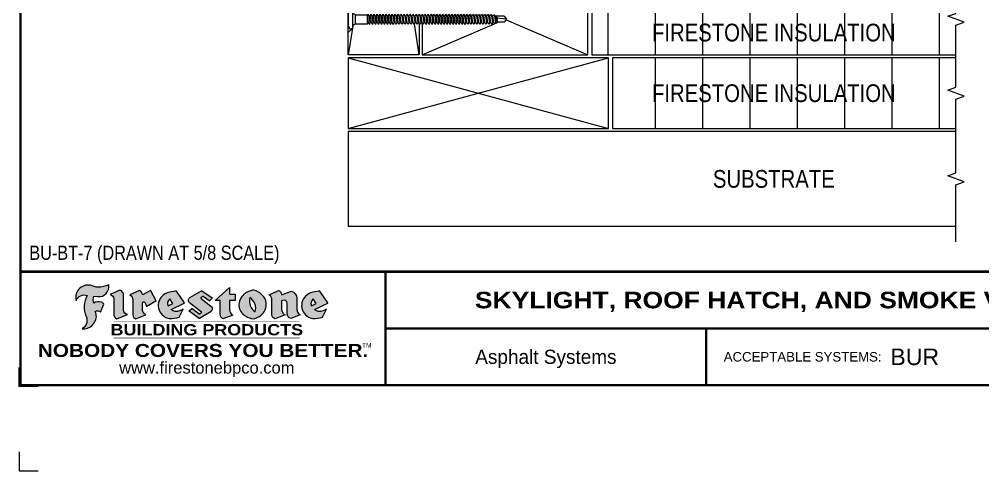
# Model space of a CAD drawing. Header units: inches. Extents: x -719.7 to -699.6, y -96.2 to -79.4.
# Drawn here: x -719.65 to -706.92, y -96.21 to -90.24 of the extents above; entities that cross this region are included whole.
import ezdxf
from ezdxf.enums import TextEntityAlignment as Align

# ---------------------------------------------------------------- set-up
doc = ezdxf.new("R2010")
doc.units = ezdxf.units.IN
doc.header["$MEASUREMENT"] = 0
doc.layers.get('0').update_dxf_attribs({"linetype": 'CONTINUOUS'})
doc.layers.get('DEFPOINTS').update_dxf_attribs({"linetype": 'CONTINUOUS'})
for name, color, linetype in [('FSBP-ACCESSORY-FIRESTONE', 7, 'CONTINUOUS'), ('FSBP-ANNO-LABEL', 7, 'CONTINUOUS'), ('FSBP-INSULATION', 7, 'CONTINUOUS'), ('FSBP-SUBSTRATE-GENERIC', 9, 'CONTINUOUS'), ('FSBP-TTLB', 7, 'CONTINUOUS'), ('FSBP-TTLB-BORDER', 7, 'CONTINUOUS'), ('FSBP-TTLB-TEXT', 7, 'CONTINUOUS'), ('FSBP-WOOD', 7, 'CONTINUOUS')]:
    doc.layers.add(name, color=color, linetype=linetype)
doc.styles.add('ARIAL', font='arial.ttf')
doc.styles.add('ARIAL_BOLD', font='')
doc.styles.add('ARIAL_NAR', font='ARIALN.TTF')
doc.styles.add('BANKGOTHIC', font='bgothm.ttf')
doc.styles.get('ARIAL_BOLD').set_extended_font_data('Arial Black')

# ---------------------------------------------------------------- blocks, each defined once
blk = doc.blocks.new('FSBP_AP_FASTENER_01')
at = {"layer": 'FSBP-ACCESSORY-FIRESTONE'}
for p, q in [((-0.125, 0.04849224421338505), (-0.09375, -0.01400775578661495)), ((0.09375, -0.01400775578661495), (0.125, 0.04849224421338505)), ((-0.09375, -0.01400775578661495), (-0.09375, -0.264007755786615)), ((-0.09375, -0.01400775578661495), (0.09375, -0.01400775578661495)), ((0.09375, -0.01400775578661495), (0.09375, -0.264007755786615)), ((-0.09375, -0.264007755786615), (-0.0703125, -0.2840970415008996)), ((-0.0703125, -0.3156643085181585), (-0.0703125, -0.3472315755354103)), ((-0.0703125, -0.3787988425526763), (-0.0703125, -0.410366109569928)), ((0.0703125, -0.2955750228038667), (0.0703125, -0.3271422898211327)), ((0.0703125, -0.3587095568383845), (0.0703125, -0.3902768238556433)), ((-0.0703125, -0.4419333765871798), (-0.0703125, -0.4735006436044458)), ((-0.0703125, -0.5050679106216975), (-0.0703125, -0.5366351776389564)), ((-0.0703125, -0.5682024446562153), (-0.0703125, -0.599769711673467)), ((0.0703125, -0.4218440908729022), (0.0703125, -0.453411357890154)), ((0.0703125, -0.4849786249074128), (0.0703125, -0.5165458919246717)), ((0.0703125, -0.5481131589419235), (0.0703125, -0.5796804259591894)), ((-0.0703125, -0.631336978690733), (-0.0703125, -0.6629042457079848)), ((-0.0703125, -0.6944715127252366), (-0.0703125, -0.7260387797425025)), ((-0.0703125, -0.7576060467597543), (-0.0703125, -0.7891733137770132)), ((0.0703125, -0.6112476929764412), (0.0703125, -0.6428149599937001)), ((0.0703125, -0.674382227010959), (0.0703125, -0.7059494940282107)), ((0.0703125, -0.7375167610454696), (0.0703125, -0.7690840280627285)), ((0.0703125, -0.8006512950799802), (0.0703125, -0.8322185620972462)), ((-0.0703125, -0.820740580794272), (-0.0703125, -0.8523078478115238)), ((-0.0703125, -0.8838751148287898), (-0.0703125, -0.9154423818460415)), ((-0.0703125, -0.9470096488632933), (-0.0703125, -0.9785769158805593)), ((-0.0703125, -1.010144182897811), (-0.0703125, -1.04171144991507)), ((0.0703125, -0.863785829114498), (0.0703125, -0.8953530961317568)), ((0.0703125, -0.9269203631490157), (0.0703125, -0.9584876301662675)), ((0.0703125, -0.9900548971835264), (0.0703125, -1.021622164200785)), ((-0.0703125, -1.073278716932329), (-0.0703125, -1.104845983949581)), ((-0.0703125, -1.136413250966847), (-0.0703125, -1.167980517984098)), ((-0.0703125, -1.19954778500135), (-0.0703125, -1.231115052018616)), ((0.0703125, -1.053189431218037), (0.0703125, -1.084756698235303)), ((0.0703125, -1.116323965252555), (0.0703125, -1.147891232269814)), ((0.0703125, -1.179458499287072), (0.0703125, -1.211025766304324)), ((-0.0703125, -1.262682319035868), (-0.0703125, -1.294249586053127)), ((-0.0703125, -1.325816853070386), (-0.0703125, -1.357384120087637)), ((-0.0703125, -1.388951387104903), (-0.0703125, -1.420518654122155)), ((0.0703125, -1.242593033321583), (0.0703125, -1.274160300338842)), ((0.0703125, -1.305727567356094), (0.0703125, -1.33729483437336)), ((0.0703125, -1.368862101390611), (0.0703125, -1.40042936840787)), ((-0.0703125, -1.452085921139407), (-0.0703125, -1.483653188156673)), ((-0.0703125, -1.515220455173925), (-0.0703125, -1.546787722191183)), ((-0.0703125, -1.578354989208442), (-0.0703125, -1.609922256225694)), ((0.0703125, -1.431996635425129), (0.0703125, -1.463563902442381)), ((0.0703125, -1.49513116945964), (0.0703125, -1.526698436476899)), ((0.0703125, -1.558265703494151), (0.0703125, -1.589832970511416)), ((0.0703125, -1.621400237528668), (0.0703125, -1.652967504545927)), ((-0.0703125, -1.64148952324296), (-0.0703125, -1.673056790260212)), ((-0.0703125, -1.704624057277464), (-0.0703125, -1.73619132429473)), ((-0.0703125, -1.767758591311981), (-0.0703125, -1.79932585832924)), ((-0.0703125, -1.830893125346499), (-0.0703125, -1.862460392363751)), ((0.0703125, -1.684534771563186), (0.0703125, -1.716102038580438)), ((0.0703125, -1.747669305597697), (0.0703125, -1.779236572614955)), ((0.0703125, -1.810803839632207), (0.0703125, -1.842371106649473)), ((-0.0703125, -1.894027659381017), (-0.0703125, -1.925594926398269)), ((-0.0703125, -1.95716219341552), (-0.0703125, -1.988729460432786)), ((-0.0703125, -2.020296727450038), (-0.0703125, -2.051863994467297)), ((0.0703125, -1.873938373666725), (0.0703125, -1.905505640683984)), ((0.0703125, -1.937072907701243), (0.0703125, -1.968640174718495)), ((0.0703125, -2.000207441735753), (0.0703125, -2.031774708753012)), ((-0.0703125, -2.083431261484556), (-0.0703125, -2.114998528501808)), ((-0.0703125, -2.146565795519074), (-0.0703125, -2.178133062536325)), ((-0.0703125, -2.209700329553577), (-0.0703125, -2.241267596570843)), ((0.0703125, -2.063341975770264), (0.0703125, -2.09490924278753)), ((0.0703125, -2.126476509804782), (0.0703125, -2.158043776822041)), ((0.0703125, -2.189611043839299), (0.0703125, -2.221178310856551)), ((-0.0703125, -2.272834863588095), (-0.0703125, -2.304402130605354)), ((-0.0703125, -2.335969397622613), (-0.0703125, -2.367536664639864)), ((-0.0703125, -2.39910393165713), (-0.0703125, -2.430671198674382)), ((0.0703125, -2.25274557787381), (0.0703125, -2.284312844891069)), ((0.0703125, -2.315880111908321), (0.0703125, -2.347447378925587)), ((0.0703125, -2.379014645942839), (0.0703125, -2.410581912960097)), ((0.0703125, -2.442149179977356), (0.0703125, -2.473716446994608)), ((-0.0703125, -2.462238465691634), (-0.0703125, -2.4938057327089)), ((-0.0703125, -2.525372999726152), (-0.0703125, -2.55694026674341)), ((-0.0703125, -2.588507533760669), (-0.0703125, -2.620074800777921)), ((0.0703125, -2.505283714011867), (0.0703125, -2.536850981029126)), ((0.0703125, -2.568418248046378), (0.0703125, -2.599985515063644)), ((0.0703125, -2.631552782080895), (0.0703125, -2.663120049098154)), ((-0.0703125, -2.651642067795187), (-0.0703125, -2.683209334812439)), ((-0.0703125, -2.714776601829691), (-0.0703125, -2.746343868846957)), ((-0.0703125, -2.777911135864208), (-0.0703125, -2.809478402881467)), ((-0.0703125, -2.841045669898726), (-0.0703125, -2.872612936915978)), ((0.0703125, -2.694687316115413), (0.0703125, -2.726254583132665)), ((0.0703125, -2.757821850149924), (0.0703125, -2.789389117167183)), ((0.0703125, -2.820956384184434), (0.0703125, -2.8525236512017)), ((-0.0703125, -2.904180203933244), (-0.0703125, -2.935747470950496)), ((-0.0703125, -2.967314737967747), (-0.0703125, -2.998882004985013)), ((-0.0625, -3.154632755786622), (-0.0625, -3.013549567065063)), ((0, -3.201507755786615), (0.02460623630038583, -3.00110581902215)), ((0.0625, -3.154632755786601), (0.0625, -2.995692424207924)), ((0.0703125, -2.884090918218952), (0.0703125, -2.915658185236211)), ((0.0703125, -2.94722545225347), (0.0703125, -2.978792719270722)), ((0, -3.201507755786615), (-0.06250000000001421, -3.154632755786615)), ((0.0625, -3.154632755786615), (0, -3.201507755786615))]:
    blk.add_line(p, q, dxfattribs=at)
blk.add_lwpolyline([(0.1875, 0.04849224421338505, 0.1250000000000271), (0.203125, 0.110992244213385), (0.140625, 0.142242244213385), (-0.140625, 0.142242244213385), (-0.203125, 0.110992244213385, 0.1250000000000271), (-0.1875, 0.04849224421338505)], format="xyb", close=True, dxfattribs=at)
for points in [[(-0.109375, -0.3054610321523867), (-0.0703125, -0.2840970415008996), (0.0703125, -0.264007755786615), (0.109375, -0.2742110321523867), (0.0703125, -0.2955750228038667), (-0.0703125, -0.3156643085181585)], [(-0.109375, -0.3685955661869045), (-0.0703125, -0.3472315755354103), (0.0703125, -0.3271422898211327), (0.109375, -0.3373455661869045), (0.0703125, -0.3587095568383845), (-0.0703125, -0.3787988425526763)], [(-0.109375, -0.431730100221408), (-0.0703125, -0.410366109569928), (0.0703125, -0.3902768238556433), (0.109375, -0.400480100221408), (0.0703125, -0.4218440908729022), (-0.0703125, -0.4419333765871798)], [(-0.109375, -0.4948646342559258), (-0.0703125, -0.4735006436044458), (0.0703125, -0.453411357890154), (0.109375, -0.4636146342559258), (0.0703125, -0.4849786249074128), (-0.0703125, -0.5050679106216975)], [(-0.109375, -0.5579991682904435), (-0.0703125, -0.5366351776389564), (0.0703125, -0.5165458919246717), (0.109375, -0.5267491682904435), (0.0703125, -0.5481131589419235), (-0.0703125, -0.5682024446562153)], [(-0.109375, -0.6211337023249612), (-0.0703125, -0.599769711673467), (0.0703125, -0.5796804259591894), (0.109375, -0.5898837023249612), (0.0703125, -0.6112476929764412), (-0.0703125, -0.631336978690733)], [(-0.109375, -0.6842682363594648), (-0.0703125, -0.6629042457079848), (0.0703125, -0.6428149599937001), (0.109375, -0.6530182363594648), (0.0703125, -0.674382227010959), (-0.0703125, -0.6944715127252366)], [(-0.109375, -0.7474027703939825), (-0.0703125, -0.7260387797425025), (0.0703125, -0.7059494940282107), (0.109375, -0.7161527703939825), (0.0703125, -0.7375167610454696), (-0.0703125, -0.7576060467597543)], [(-0.109375, -0.8105373044285002), (-0.0703125, -0.7891733137770132), (0.0703125, -0.7690840280627285), (0.109375, -0.7792873044285002), (0.0703125, -0.8006512950799802), (-0.0703125, -0.820740580794272)], [(-0.109375, -0.873671838463018), (-0.0703125, -0.8523078478115238), (0.0703125, -0.8322185620972462), (0.109375, -0.842421838463018), (0.0703125, -0.863785829114498), (-0.0703125, -0.8838751148287898)], [(-0.109375, -0.9368063724975215), (-0.0703125, -0.9154423818460415), (0.0703125, -0.8953530961317568), (0.109375, -0.9055563724975215), (0.0703125, -0.9269203631490157), (-0.0703125, -0.9470096488632933)], [(-0.109375, -0.9999409065320393), (-0.0703125, -0.9785769158805593), (0.0703125, -0.9584876301662675), (0.109375, -0.9686909065320393), (0.0703125, -0.9900548971835264), (-0.0703125, -1.010144182897811)], [(-0.109375, -1.063075440566557), (-0.0703125, -1.04171144991507), (0.0703125, -1.021622164200785), (0.109375, -1.031825440566557), (0.0703125, -1.053189431218037), (-0.0703125, -1.073278716932329)], [(-0.109375, -1.126209974601075), (-0.0703125, -1.104845983949581), (0.0703125, -1.084756698235303), (0.109375, -1.094959974601075), (0.0703125, -1.116323965252555), (-0.0703125, -1.136413250966847)], [(-0.109375, -1.189344508635578), (-0.0703125, -1.167980517984098), (0.0703125, -1.147891232269814), (0.109375, -1.158094508635578), (0.0703125, -1.179458499287072), (-0.0703125, -1.19954778500135)], [(-0.109375, -1.252479042670096), (-0.0703125, -1.231115052018616), (0.0703125, -1.211025766304324), (0.109375, -1.221229042670096), (0.0703125, -1.242593033321583), (-0.0703125, -1.262682319035868)], [(-0.109375, -1.315613576704614), (-0.0703125, -1.294249586053127), (0.0703125, -1.274160300338842), (0.109375, -1.284363576704614), (0.0703125, -1.305727567356094), (-0.0703125, -1.325816853070386)], [(-0.109375, -1.378748110739132), (-0.0703125, -1.357384120087637), (0.0703125, -1.33729483437336), (0.109375, -1.347498110739132), (0.0703125, -1.368862101390611), (-0.0703125, -1.388951387104903)], [(-0.109375, -1.441882644773635), (-0.0703125, -1.420518654122155), (0.0703125, -1.40042936840787), (0.109375, -1.410632644773635), (0.0703125, -1.431996635425129), (-0.0703125, -1.452085921139407)], [(-0.109375, -1.505017178808153), (-0.0703125, -1.483653188156673), (0.0703125, -1.463563902442381), (0.109375, -1.473767178808153), (0.0703125, -1.49513116945964), (-0.0703125, -1.515220455173925)], [(-0.109375, -1.568151712842671), (-0.0703125, -1.546787722191183), (0.0703125, -1.526698436476899), (0.109375, -1.536901712842671), (0.0703125, -1.558265703494151), (-0.0703125, -1.578354989208442)], [(-0.109375, -1.631286246877188), (-0.0703125, -1.609922256225694), (0.0703125, -1.589832970511416), (0.109375, -1.600036246877188), (0.0703125, -1.621400237528668), (-0.0703125, -1.64148952324296)], [(-0.109375, -1.694420780911692), (-0.0703125, -1.673056790260212), (0.0703125, -1.652967504545927), (0.109375, -1.663170780911692), (0.0703125, -1.684534771563186), (-0.0703125, -1.704624057277464)], [(-0.109375, -1.75755531494621), (-0.0703125, -1.73619132429473), (0.0703125, -1.716102038580438), (0.109375, -1.72630531494621), (0.0703125, -1.747669305597697), (-0.0703125, -1.767758591311981)], [(-0.109375, -1.820689848980727), (-0.0703125, -1.79932585832924), (0.0703125, -1.779236572614955), (0.109375, -1.789439848980727), (0.0703125, -1.810803839632207), (-0.0703125, -1.830893125346499)], [(-0.109375, -1.883824383015245), (-0.0703125, -1.862460392363751), (0.0703125, -1.842371106649473), (0.109375, -1.852574383015245), (0.0703125, -1.873938373666725), (-0.0703125, -1.894027659381017)], [(-0.109375, -1.946958917049749), (-0.0703125, -1.925594926398269), (0.0703125, -1.905505640683984), (0.109375, -1.915708917049749), (0.0703125, -1.937072907701243), (-0.0703125, -1.95716219341552)], [(-0.109375, -2.010093451084266), (-0.0703125, -1.988729460432786), (0.0703125, -1.968640174718495), (0.109375, -1.978843451084266), (0.0703125, -2.000207441735753), (-0.0703125, -2.020296727450038)], [(-0.109375, -2.073227985118784), (-0.0703125, -2.051863994467297), (0.0703125, -2.031774708753012), (0.109375, -2.041977985118784), (0.0703125, -2.063341975770264), (-0.0703125, -2.083431261484556)], [(-0.109375, -2.136362519153302), (-0.0703125, -2.114998528501808), (0.0703125, -2.09490924278753), (0.109375, -2.105112519153302), (0.0703125, -2.126476509804782), (-0.0703125, -2.146565795519074)], [(-0.109375, -2.199497053187805), (-0.0703125, -2.178133062536325), (0.0703125, -2.158043776822041), (0.109375, -2.168247053187805), (0.0703125, -2.189611043839299), (-0.0703125, -2.209700329553577)], [(-0.109375, -2.262631587222323), (-0.0703125, -2.241267596570843), (0.0703125, -2.221178310856551), (0.109375, -2.231381587222323), (0.0703125, -2.25274557787381), (-0.0703125, -2.272834863588095)], [(-0.109375, -2.325766121256841), (-0.0703125, -2.304402130605354), (0.0703125, -2.284312844891069), (0.109375, -2.294516121256841), (0.0703125, -2.315880111908321), (-0.0703125, -2.335969397622613)], [(-0.109375, -2.388900655291359), (-0.0703125, -2.367536664639864), (0.0703125, -2.347447378925587), (0.109375, -2.357650655291359), (0.0703125, -2.379014645942839), (-0.0703125, -2.39910393165713)], [(-0.109375, -2.452035189325862), (-0.0703125, -2.430671198674382), (0.0703125, -2.410581912960097), (0.109375, -2.420785189325862), (0.0703125, -2.442149179977356), (-0.0703125, -2.462238465691634)], [(-0.109375, -2.51516972336038), (-0.0703125, -2.4938057327089), (0.0703125, -2.473716446994608), (0.109375, -2.48391972336038), (0.0703125, -2.505283714011867), (-0.0703125, -2.525372999726152)], [(-0.109375, -2.578304257394898), (-0.0703125, -2.55694026674341), (0.0703125, -2.536850981029126), (0.109375, -2.547054257394898), (0.0703125, -2.568418248046378), (-0.0703125, -2.588507533760669)], [(-0.109375, -2.641438791429415), (-0.0703125, -2.620074800777921), (0.0703125, -2.599985515063644), (0.109375, -2.610188791429415), (0.0703125, -2.631552782080895), (-0.0703125, -2.651642067795187)], [(-0.109375, -2.704573325463919), (-0.0703125, -2.683209334812439), (0.0703125, -2.663120049098154), (0.109375, -2.673323325463919), (0.0703125, -2.694687316115413), (-0.0703125, -2.714776601829691)], [(-0.109375, -2.767707859498437), (-0.0703125, -2.746343868846957), (0.0703125, -2.726254583132665), (0.109375, -2.736457859498437), (0.0703125, -2.757821850149924), (-0.0703125, -2.777911135864208)], [(-0.109375, -2.830842393532954), (-0.0703125, -2.809478402881467), (0.0703125, -2.789389117167183), (0.109375, -2.799592393532954), (0.0703125, -2.820956384184434), (-0.0703125, -2.841045669898726)], [(-0.109375, -2.893976927567472), (-0.0703125, -2.872612936915978), (0.0703125, -2.8525236512017), (0.109375, -2.862726927567472), (0.0703125, -2.884090918218952), (-0.0703125, -2.904180203933244)], [(-0.099609375, -2.955716372316267), (-0.0703125, -2.935747470950496), (0.0703125, -2.915658185236211), (0.099609375, -2.927256550887698), (0.0703125, -2.94722545225347), (-0.0703125, -2.967314737967747)], [(-0.0849609375, -3.008866455667892), (-0.0703125, -2.998882004985013), (0.0703125, -2.978792719270722), (0.0849609375, -2.984591902096462), (0.0703125, -2.994576352779355), (-0.0703125, -3.014665638493632)]]:
    blk.add_lwpolyline(points, close=True, dxfattribs=at)
blk.add_lwpolyline([(-0.09375, -0.264007755786615), (0.09375, -0.264007755786615)], dxfattribs=at)
blk = doc.blocks.new('TTLB-ASPHALT_1')
at = {"layer": 'FSBP-TTLB-TEXT'}
h = blk.add_hatch(color=1, dxfattribs=at)
edge = h.paths.add_edge_path()
edge.add_arc((1.037309769669577, -0.1982514792917272), 0.1319107607348553, 264.0410451462098, 370.3106169565175)
edge.add_arc((1.027551646585692, 0.1214293576525733), 0.3273056962876235, 270.05058356628535, 295.23459397187514, ccw=False)
edge.add_arc((1.022801957313334, -0.06680179986895496), 0.1391656561713503, 249.3281275763668, 272.0749124149863, ccw=False)
edge.add_line((0.9736743133014443, -0.1970076156048179), (0.9474927838574558, -0.1852745150568325))
edge.add_arc((0.8939498971398336, -0.3394262635682139), 0.1631857907024099, 70.84590087378872, 194.3325259843273)
edge.add_arc((0.8444260109029358, -0.4259936440910792), 0.1179914261095279, 70.96950098067128, 156.9641407594482, ccw=False)
edge.add_arc((1.153141409296893, -0.4684497516079489), 0.3110405457095052, 150.323113748316, 203.2084295854517)
edge.add_arc((0.7562495500623072, -0.6412608153899839), 0.1218587156617311, 0.8849157075190988, 24.346689398949877, ccw=False)
edge.add_arc((0.749378166569727, -0.6475258110744306), 0.1289731377238325, -58.36655102076742, 3.6216782311386737, ccw=False)
edge.add_arc((0.825669902954445, -0.5792158350996175), 0.1783301886510355, 267.2205474105585, 354.1381621173521)
edge.add_arc((0.7903121048625223, -0.6011409294291781), 0.2127878929608591, 0.9996158580669169, 21.00503380861242)
edge.add_arc((1.018807122639402, -0.5666691048185157), 0.0513639566841585, 40.821177131732725, 125.52727787225791, ccw=False)
edge.add_line((1.057676976260041, -0.5330924682126437), (1.102776947655911, -0.4308018311949837))
edge.add_arc((1.040858222524662, -0.4699705673995993), 0.07326744446031509, 32.31675181867256, 66.31481236598174)
edge.add_arc((1.03226251882532, -0.5063316993097686), 0.1102246948011782, 69.8179132332389, 125.254734720681)
edge.add_arc((1.127708877207283, -0.3689593535312383), 0.1659710644737306, 164.1569669952081, 196.5811013160487, ccw=False)
edge.add_line((0.9680425188342383, -0.3236487780942383), (1.023615334387159, -0.3294494641845773))
h = blk.add_hatch(color=1, dxfattribs=at)
edge = h.paths.add_edge_path()
edge.add_line((1.275239419159561, -0.6223407783464694), (1.415345367376062, -0.5660418822574371))
edge.add_arc((1.421019305783972, -0.5090099247487814), 0.05731350411836947, 181.9717871001989, 264.31851000495806, ccw=False)
edge.add_line((1.363739737527226, -0.5109819325197265), (1.363412352251203, -0.3102363679013962))
edge.add_arc((1.294263659668758, -0.3103491388304036), 0.06914878453844908, 0.0934405599591014, 72.42834396969012)
edge.add_line((1.315139561173908, -0.2444268274366692), (1.186839444240604, -0.3024209471341379))
edge.add_arc((1.175246268095293, -0.3585110609420923), 0.05727567197445628, -0.017399788185912257, 78.322067691347, ccw=False)
edge.add_line((1.232521937428658, -0.3585284546236807), (1.232574268422297, -0.555126496687123))
edge.add_arc((1.305699496415485, -0.5558575689677241), 0.07312888236350451, 179.4272023230205, 245.3845503102953)
h = blk.add_hatch(color=1, dxfattribs=at)
edge = h.paths.add_edge_path()
edge.add_line((1.792026821926584, -0.3839679064720229), (1.722158956877934, -0.2518542302253621))
edge.add_arc((1.720119655279632, -0.2529327078887889), 0.002306916790721916, 27.87197133405528, 117.3766794470726)
edge.add_line((1.719058846382097, -0.250884159729182), (1.610638460368705, -0.3070279753467702))
edge.add_arc((1.547088841662969, -0.306102665849437), 0.06355635479880158, 359.165808011073, 425.8793658831422)
edge.add_line((1.573061729235633, -0.2480956029480268), (1.446879247402876, -0.3051325108639702))
edge.add_arc((1.407812067100195, -0.3703571330466247), 0.07602957263902092, -3.441403975725109, 59.07992244284969, ccw=False)
edge.add_line((1.483704536400296, -0.3749210150788969), (1.483704536400296, -0.5723838140635706))
edge.add_arc((1.540537465180449, -0.5682544061150878), 0.05698275005415228, 184.1557352478595, 255.3066498366543)
edge.add_line((1.526084036778343, -0.6233736605654059), (1.657291340682093, -0.570650514527486))
edge.add_arc((1.688298576827208, -0.502139038842401), 0.07520153584805701, 207.5160880841914, 245.649226723163, ccw=False)
edge.add_arc((1.721050197024908, -0.491448816845633), 0.1093332836229113, 179.4823365255141, 204.5537900001094, ccw=False)
edge.add_line((1.611721375809452, -0.4904610114968335), (1.611721375809452, -0.4126404716788983))
edge.add_arc((1.628589765097189, -0.4141592990360436), 0.01693662875851165, 28.356188110622497, 174.8549701683584, ccw=False)
edge.add_arc((1.627340435522399, -0.4197189881350454), 0.02111886817708033, 22.216893572439517, 40.10213956426492, ccw=False)
edge.add_line((1.646891420738257, -0.4117336534413738), (1.666638796144639, -0.4549750258192233))
edge.add_arc((1.668737246926753, -0.4540167099035415), 0.002306916790685597, 204.5451281842828, 299.6323508190067)
edge.add_line((1.669877862091766, -0.4560219186518992), (1.791128135493295, -0.3870515928837648))
edge.add_line((1.791128135493295, -0.3870515928837648), (1.792026821926584, -0.3839679064720229))
h = blk.add_hatch(color=1, dxfattribs=at)
edge = h.paths.add_edge_path()
edge.add_arc((2.260407392426799, -0.3775796671688738), 0.0415245022322573, 123.20805433950699, 232.2027298779723, ccw=False)
edge.add_line((2.237665217914071, -0.3428366421988329), (2.393535971665983, -0.2540943745380986))
edge.add_arc((2.394677353533154, -0.2560991469722467), 0.00230691679074142, 55.64644466176969, 119.65426054492929, ccw=False)
edge.add_line((2.395979141996861, -0.2541946229174954), (2.531809646140459, -0.3470380726374032))
edge.add_arc((2.530468902927936, -0.3489153772789848), 0.00230691679070047, -42.73110123842042, 54.46613537395791, ccw=False)
edge.add_line((2.532163440279987, -0.3504807552658491), (2.498457913851155, -0.3869673252714421))
edge.add_arc((2.496763376499132, -0.385401947284592), 0.002306916790673087, 233.75270768949161, 317.26889876139137, ccw=False)
edge.add_line((2.495399362263356, -0.38726241234572), (2.413849913492982, -0.3274738082119626))
edge.add_arc((2.412485899257177, -0.3293342732731332), 0.002306916790719977, 53.75270768979654, 124.4135619297866)
edge.add_line((2.41118211687575, -0.3274311136421062), (2.382933981293377, -0.346782838468144))
edge.add_arc((2.384237763674776, -0.3486859980991568), 0.002306916790694806, 124.4135619293765, 231.8459020253658)
edge.add_line((2.382812599816248, -0.3505000469010184), (2.519899969301207, -0.4581994452042721))
edge.add_arc((2.494247019847677, -0.4908523236374407), 0.0415245022322573, -55.21225898295228, 51.84590202520451, ccw=False)
edge.add_line((2.517938320565804, -0.5249552055672808), (2.364434947484597, -0.6179520922513717))
edge.add_arc((2.363239601923482, -0.6159790200102009), 0.002306916790727131, 233.2955624372974, 301.2087215702374, ccw=False)
edge.add_line((2.361860787187538, -0.6178285429225383), (2.231266621301074, -0.5204709167214361))
edge.add_arc((2.232647938930654, -0.518623262347532), 0.002306916790697738, 135.5134179846412, 233.2179869199849, ccw=False)
edge.add_line((2.231002150870836, -0.5170067083764565), (2.262839375599356, -0.4845937328397696))
edge.add_arc((2.264485163659231, -0.4862102868108593), 0.002306916790748635, 53.03528399994502, 135.5134179853723, ccw=False)
edge.add_line((2.265872365996302, -0.4843670465239001), (2.361834678328762, -0.5565872257804898))
edge.add_arc((2.363221880665748, -0.55474398549363), 0.00230691679062697, 233.0352840000717, 302.2362632414427)
edge.add_line((2.36445241715569, -0.5566953042850713), (2.39428499383348, -0.5378823484768844))
edge.add_arc((2.393054457343538, -0.5359310296853721), 0.002306916790685158, 302.2362632406162, 412.202729876843)
edge.add_line((2.394468296066179, -0.5341081404551886), (2.234958295420142, -0.4103916733127022))
h = blk.add_hatch(color=1, dxfattribs=at)
edge = h.paths.add_edge_path()
edge.add_line((2.763460561272041, -0.2072496393923444), (2.763460561272041, -0.2969520779963801))
edge.add_arc((2.765767478062685, -0.2969520779963943), 0.00230691679065842, 179.9999999996471, 269.9999999996471)
edge.add_line((2.765767478062685, -0.2992589947870528), (2.835417693520355, -0.2992589947870528))
edge.add_arc((2.835417693520355, -0.3015659115777538), 0.002306916790701052, 0, 90, ccw=False)
edge.add_line((2.837724610311056, -0.3015659115777538), (2.837724610311056, -0.3790761307453892))
edge.add_arc((2.835417693520355, -0.3790761307453749), 0.002306916790686842, 269.99999999964706, 359.99999999964706, ccw=False)
edge.add_line((2.835417693520355, -0.3813830475360618), (2.765767478062685, -0.3813830475360618))
edge.add_arc((2.765767478062685, -0.3836899643267202), 0.00230691679065842, 90.00000000035294, 180.0000000003529)
edge.add_line((2.763460561272041, -0.3836899643267344), (2.763460561272041, -0.5033995910642801))
edge.add_arc((2.836735953378934, -0.5071368822038522), 0.07337063740681407, 177.0802527808789, 245.3249543133826)
edge.add_line((2.806105814540615, -0.5738080530967267), (2.674529557384915, -0.6226036013049594))
edge.add_arc((2.708610405062075, -0.5642984087917995), 0.0675351734460605, 177.0345319916277, 239.69264280249, ccw=False)
edge.add_line((2.641165668230087, -0.560804539009709), (2.641165668230087, -0.3836899643267344))
edge.add_arc((2.638858751439443, -0.3836899643267202), 0.00230691679065842, 359.9999999996471, 449.999999999647)
edge.add_line((2.638858751439443, -0.3813830475360618), (2.572857950769389, -0.3813830475360618))
edge.add_line((2.572857950769389, -0.3813830475360618), (2.763460561272041, -0.2072496393923444))
h = blk.add_hatch(color=1, dxfattribs=at)
edge = h.paths.add_edge_path(flags=16)
edge.add_arc((2.940363509127394, -0.4847985213681483), 0.1684614578629417, 344.5558804047865, 417.0140046669545)
edge.add_arc((3.194458079644619, -0.3883534532477739), 0.1684614578629416, 164.5558804047865, 237.0140046669546)
edge = h.paths.add_edge_path()
edge.add_arc((3.069375116502187, -0.4399344555144893), 0.1828726885096673, 136.0914512150047, 191.213418978326)
edge.add_arc((3.064939550433394, -0.4318234379590393), 0.18031488047485, 194.0167254156723, 240.666373083186)
edge.add_arc((3.098047041778983, -0.3845058757092517), 0.2378525180183701, 239.2975390661776, 264.2889872773176)
edge.add_arc((3.048844782126224, -0.419023238379296), 0.203760689247156, 277.1986764832035, 326.503572961274)
edge.add_arc((3.077739326803538, -0.434104661646515), 0.1713748657917091, 325.3768876809903, 406.3828327799087)
edge.add_arc((3.011839488065931, -0.4896144380417837), 0.257194564585, 44.2846255351977, 73.82901434867308)
edge.add_arc((3.117152499586979, -0.4983433120546721), 0.2579560664039132, 97.50292863483669, 134.1039137579027)
h = blk.add_hatch(color=1, dxfattribs=at)
edge = h.paths.add_edge_path()
edge.add_line((3.322690228557462, -0.5721896537377091), (3.322690228557462, -0.3749210150788969))
edge.add_arc((3.24679775925739, -0.3703571330465678), 0.076029572638996, 356.5585960242387, 419.0799224428129)
edge.add_line((3.285864939560099, -0.3051325108639702), (3.412047421392799, -0.2480956029480268))
edge.add_arc((3.386074533820164, -0.3061026658494939), 0.06355635479883807, 0.3962622833877276, 65.87936588318718, ccw=False)
edge.add_line((3.449629368605429, -0.3056631084210863), (3.580526418688805, -0.2593848434574539))
edge.add_arc((3.555744121700968, -0.3530904070730259), 0.09692726601172152, 2.366977007666776, 75.18615851992018, ccw=False)
edge.add_line((3.652588689330287, -0.3490873311063041), (3.652588689330287, -0.4883770011386872))
edge.add_arc((3.761877549389567, -0.4914934052703757), 0.1093332836229049, 178.3666365323574, 204.5537900000422)
edge.add_arc((3.729125929191724, -0.502183627267101), 0.07520153584796149, 207.5160880841713, 245.2240541443095)
edge.add_line((3.697611150971852, -0.5704631245385627), (3.572585913552643, -0.6207021253773775))
edge.add_arc((3.595347186007587, -0.5526356419907756), 0.0717713151919874, 180.3328587115751, 251.51018566665869, ccw=False)
edge.add_line((3.523577081955409, -0.5530525936986663), (3.523577081955409, -0.4153032515383615))
edge.add_arc((3.486319529276869, -0.4148773504126382), 0.03725998689428563, 359.3450650296066, 449.0500281941025)
edge.add_arc((3.482769874121715, -0.4419622099033518), 0.06447454900600776, 86.29402372314017, 119.8211331593848)
edge.add_line((3.450707067966732, -0.3860252459975726), (3.450707067966732, -0.4904610114968335))
edge.add_arc((3.560035889182245, -0.4914488168456472), 0.1093332836229753, 179.4823365255069, 204.5537900001023)
edge.add_arc((3.527284268984403, -0.5021390388425004), 0.07520153584796385, 207.5160880841699, 245.6492267231416)
edge.add_line((3.496277032839316, -0.570650514527486), (3.365069728935509, -0.6233736605654059))
edge.add_arc((3.379502486061938, -0.5682868177318028), 0.05694615642555721, 183.9298782390169, 255.318496325343, ccw=False)
h = blk.add_hatch(color=1, dxfattribs=at)
h.paths.add_polyline_path([(2.063388732080512, -0.2583237030618903, 0.02524281661523788), (2.025024361750752, -0.2610532129309178, 0.1213611957758757), (1.901773912052249, -0.3008158885520373, 0.6151668103976068), (1.93274136141747, -0.6099060679591872, 0.05306812109568645), (1.967936229862175, -0.617865745600497, 0.1150932231766138), (2.099126721549737, -0.5994933789882708), (2.151195569562105, -0.4944891916583316, -0.08755405562188731), (2.104230609512001, -0.5187113292177372, -0.265591761123442), (1.992692314386659, -0.5010701623316862), (2.165347897647223, -0.4141184325909109, 0.4518949533370738), (2.166222728871162, -0.4107679608846269)])
h.paths.add_polyline_path([(2.014217313945437, -0.4188965037300676), (1.951113654018855, -0.4515330109460507, -0.3720533890450154), (1.973177450672722, -0.3607130665457561)], flags=16)
h = blk.add_hatch(color=1, dxfattribs=at)
h.paths.add_polyline_path([(3.957695472291277, -0.2583237030618903, 0.02524281661523822), (3.919331101961575, -0.2610532129309178, 0.1085638477195505), (3.807890832595604, -0.2939221658134414, 0.6425897848490651), (3.827048101628293, -0.6099060679591872, 0.05306812109569052), (3.862242970072884, -0.617865745600497, 0.1150932231766133), (3.993433461760503, -0.5994933789882708), (4.045502309772871, -0.4944891916583316, -0.08755405562189084), (3.998537349722767, -0.5187113292177372, -0.2655917611234366), (3.886999054597368, -0.5010701623316862), (4.059654637857989, -0.4141184325909109, 0.4518949533370731), (4.060529469081928, -0.4107679608846269)])
h.paths.add_polyline_path([(3.90852405415626, -0.4188965037300676), (3.845420394229677, -0.4515330109460507, -0.3720533890450147), (3.867484190883488, -0.3607130665457561)], flags=16)
at = {"layer": 'DEFPOINTS', "color": 1}
blk.add_lwpolyline([(0.234375, -1.515625), (-0.015625, -1.515625), (-0.015625, -1.265625)], dxfattribs=at)
at = {"layer": 'DEFPOINTS', "linetype": 'Continuous', "ltscale": 1.75}
blk.add_lwpolyline([(-0.015625, -2.380833333333342), (-0.015625, -2.630833333333342), (0.234375, -2.630833333333342)], dxfattribs=at)
at = {"layer": 'FSBP-TTLB', "const_width": 0.03125}
for points in [[(0, 0), (0, -1.5), (20, -1.5), (20, 0), (0, 0)], [(4.825208527206769, 0), (4.825208527206769, -0.75)], [(4.825208527206769, -0.75), (14.84028770518938, -0.75)], [(4.825208527206769, -0.75), (4.825208527206769, -1.5)]]:
    blk.add_lwpolyline(points, dxfattribs=at)
at = {"layer": 'FSBP-TTLB-BORDER', "const_width": 0.03125}
blk.add_lwpolyline([(20, 0), (20, 13), (0, 13), (0, 0)], dxfattribs=at)
at = {"layer": 'FSBP-TTLB-TEXT', "color": 1}
blk.add_line((0.7358432058323388, -0.379822754145593), (0.7358432058323388, -0.379822754145593), dxfattribs=at)
for points in [[(1.023615323725323, -0.3294494630716969, 0.5000510906601082), (1.167090420776901, -0.1746414942047778, -0.1103304102359608), (1.027840608309816, -0.2058762110801382, -0.09957876667165425), (0.9736743133014443, -0.1970076156048179), (0.9474927838574558, -0.1852745150568325, 0.5978159689075124), (0.7358432058323388, -0.379822754145593, -0.3938834584182213), (0.8828996422548698, -0.3144510229727047, 0.2349406564350952), (0.86727108227484, -0.5910237178633082, -0.1027304183841549), (0.8780937320133262, -0.6393788197974146, -0.2772692352614086), (0.8170223912655956, -0.7573362346216896, 0.3985429150902959), (1.003067614090241, -0.5974286950643517, 0.0875124847930418), (0.9889600163401155, -0.5248671157293501, -0.3874031597924062), (1.057676976260041, -0.5330924682126437), (1.102776947655911, -0.4308018311949837, 0.1494423498871741), (1.07029056398062, -0.4028746979725923, 0.2467195073738216), (0.9686394281704906, -0.4163228904100862, -0.1424285161541127), (0.9680425188342383, -0.3236487780942383), (1.023615334387159, -0.3294494641845773)], [(2.763460561272041, -0.2072496393923444), (2.763460561272041, -0.2969520779963801, 0.4142135623730958), (2.765767478062685, -0.2992589947870528), (2.835417693520355, -0.2992589947870528, -0.414213562373095), (2.837724610311056, -0.3015659115777538), (2.837724610311056, -0.3790761307453892, -0.4142135623730938), (2.835417693520355, -0.3813830475360618), (2.765767478062685, -0.3813830475360618, 0.4142135623730958), (2.763460561272041, -0.3836899643267344), (2.763460561272041, -0.5033995910642801, 0.3068985753588853), (2.806105814540615, -0.5738080530967267), (2.674529557384915, -0.6226036013049594, -0.2804194150632976), (2.641165668230087, -0.560804539009709), (2.641165668230087, -0.3836899643267344, 0.414213562373095), (2.638858751439443, -0.3813830475360618), (2.572857950769389, -0.3813830475360618), (2.763460561272041, -0.2072496393923444)], [(2.166222728871162, -0.4107679608846269), (2.063388732080512, -0.2583237030618903, 0.02524281661523788), (2.025024361750752, -0.2610532129309178, 0.1085638477195265), (1.913584092384895, -0.2939221658134414, 0.6425897848491228), (1.93274136141747, -0.6099060679591872, 0.05306812109568648), (1.967936229862175, -0.617865745600497, 0.1150932231766137), (2.099126721549737, -0.5994933789882708), (2.151195569562105, -0.4944891916583316, -0.0875540556218873), (2.104230609512001, -0.5187113292177372, -0.2655917611234418), (1.992692314386659, -0.5010701623316862), (2.165347897647223, -0.4141184325909109)], [(4.060529469081928, -0.4107679608846269), (3.957695472291277, -0.2583237030618903, 0.02524281661523788), (3.919331101961575, -0.2610532129309178, 0.1085638477195265), (3.807890832595604, -0.2939221658134414, 0.6425897848491228), (3.827048101628293, -0.6099060679591872, 0.05306812109568648), (3.862242970072884, -0.617865745600497, 0.1150932231766137), (3.993433461760503, -0.5994933789882708), (4.045502309772871, -0.4944891916583316, -0.0875540556218873), (3.998537349722767, -0.5187113292177372, -0.2655917611234418), (3.886999054597368, -0.5010701623316862), (4.059654637857989, -0.4141184325909109)], [(4.059654637857989, -0.4141184325909109, 0.4518949533370731), (4.060529469081928, -0.4107679608846269, 0.4518949533370731)]]:
    blk.add_lwpolyline(points, format="xyb", dxfattribs=at)
for points in [[(1.275239419159561, -0.6223407783464694), (1.415345367376062, -0.5660418822574371, -0.3756100036733062), (1.363739737527226, -0.5109819325197265), (1.363412352251203, -0.3102363679013962, 0.3265360292958048), (1.315139561173908, -0.2444268274366692), (1.186839444240604, -0.3024209471341379, -0.3557863980845349), (1.232521937428658, -0.3585284546236807), (1.232574268422297, -0.555126496687123, 0.2960110723418457)], [(1.792026821926584, -0.3839679064720229), (1.722158956877934, -0.2518542302253621, 0.4116839150163434), (1.719058846382097, -0.250884159729182), (1.610638460368705, -0.3070279753467702, 0.2996033003794034), (1.573061729235633, -0.2480956029480268), (1.446879247402876, -0.3051325108639702, -0.2797757560995365), (1.483704536400296, -0.3749210150788969), (1.483704536400296, -0.5723838140635706, 0.320828638474519), (1.526084036778343, -0.6233736605654059), (1.657291340682093, -0.570650514527486, -0.1679398621276611), (1.621603752698661, -0.5368819723450571, -0.1098333365370753), (1.611721375809452, -0.4904610114968335), (1.611721375809452, -0.4126404716788983, -0.743334502655012), (1.64349420176768, -0.4061152228778298, -0.07819791644735608), (1.646891420738257, -0.4117336534413738), (1.666638796144639, -0.4549750258192233, 0.4404648714563479), (1.669877862091766, -0.4560219186518992), (1.791128135493295, -0.3870515928837648)], [(2.234958295420142, -0.4103916733127022, -0.5150044486718882), (2.237665217914071, -0.3428366421988329), (2.393535971665983, -0.2540943745380986, -0.2867822934100265), (2.395979141996861, -0.2541946229174954), (2.531809646140459, -0.3470380726374032, -0.4515027974650387), (2.532163440279987, -0.3504807552658491), (2.498457913851155, -0.3869673252714421, -0.3814439164929681), (2.495399362263356, -0.38726241234572), (2.413849913492982, -0.3274738082119626, 0.3184718635035665), (2.41118211687575, -0.3274311136421062), (2.382933981293377, -0.346782838468144, 0.5064094529656681), (2.382812599816248, -0.3505000469010184), (2.519899969301207, -0.4581994452042721, -0.5043597839115849), (2.517938320565804, -0.5249552055672808), (2.364434947484597, -0.6179520922513717, -0.3053163970316367), (2.361860787187538, -0.6178285429225383), (2.231266621301074, -0.5204709167214361, -0.4541703869768119), (2.231002150870836, -0.5170067083764565), (2.262839375599356, -0.4845937328397696, -0.3762644290664977), (2.265872365996302, -0.4843670465239001), (2.361834678328762, -0.5565872257804898, 0.3114700032088108), (2.36445241715569, -0.5566953042850713), (2.39428499383348, -0.5378823484768844, 0.520381097387146), (2.394468296066179, -0.5341081404551886)], [(2.937624918725987, -0.3131105398334029, 0.2452625673097023), (2.889993533867141, -0.4754966266250307, 0.2064059665179019), (2.976604338974084, -0.5890186876871866, 0.1094800500670344), (3.074378098474654, -0.6211778035979165, 0.2185147641853038), (3.218764944843201, -0.5314757029352819, 0.3689489483072479), (3.195959963110113, -0.3100352223135445, 0.1296305888694145), (3.0834694040758, -0.242595816912754, 0.1610736375384317)], [(3.322690228557462, -0.5721896537377091), (3.322690228557462, -0.3749210150788969, 0.2797757560995341), (3.285864939560099, -0.3051325108639702), (3.412047421392799, -0.2480956029480268, -0.2937618496109166), (3.449629368605429, -0.3056631084210863), (3.580526418688805, -0.2593848434574539, -0.3288760160581939), (3.652588689330287, -0.3490873311063041), (3.652588689330287, -0.4883770011386872, 0.114762897203527), (3.662431105063263, -0.536926560769686, 0.166032965990522), (3.697611150971852, -0.5704631245385627), (3.572585913552643, -0.6207021253773775, -0.3209557512194564), (3.523577081955409, -0.5530525936986663), (3.523577081955409, -0.4153032515383615, 0.4127061514896111), (3.48693727661589, -0.3776224848030694, 0.1473421876160361), (3.450707067966732, -0.3860252459975726), (3.450707067966732, -0.4904610114968335, 0.1098333365370753), (3.460589444855941, -0.5368819723450855, 0.1679398621276611), (3.496277032839316, -0.570650514527486), (3.365069728935509, -0.6233736605654059, -0.3219729545308964), (3.322690228557462, -0.5721896537377091, 29.1476284739)], [(1.951113654018855, -0.4515330109460507), (2.014217313945437, -0.4188965037300676), (1.973177450672722, -0.3607130665457561, 0.3720533890450154)], [(3.10274193015772, -0.5296595419651595, 0.3271311138286319), (3.032079658614293, -0.3434924326507627, 0.3271311138286322)], [(3.845420394229677, -0.4515330109460507), (3.90852405415626, -0.4188965037300676), (3.867484190883488, -0.3607130665457561, 0.3720533890450154)]]:
    blk.add_lwpolyline(points, format="xyb", close=True, dxfattribs=at)
at = {"layer": 'FSBP-TTLB-TEXT'}
for points, const_width in [([(1.233926579809207, -0.6584455781731435), (3.691229482685259, -0.6584455781731577)], 0.0078125), ([(9.061522829276782, -0.75), (9.061522829276782, -1.5)], 0.03125), ([(1.233926579809207, -0.8761560960495984), (3.691229482685259, -0.8761560960495842)], 0.0078125)]:
    blk.add_lwpolyline(points, dxfattribs=dict(at, const_width=const_width))
at = {"layer": 'FSBP-TTLB-TEXT', "color": 1}
for centre, start, end in [((1.789987520328282, -0.3850463841354355), 299.6323508193319, 27.87197133380463), ((2.164310260790558, -0.412058050385383), 296.7304547840455, 34.00233684987403)]:
    blk.add_arc(centre, 0.00230691679068068, start, end, dxfattribs=at)
at = {"layer": 'FSBP-TTLB-TEXT', "lineweight": 18, "style": 'ARIAL_BOLD'}
blk.add_text('BUILDING PRODUCTS', height=0.1484375, dxfattribs=at).set_placement((2.462578031247233, -0.7673008371113639), align=Align.MIDDLE_CENTER)
at = {"layer": 'FSBP-TTLB-TEXT', "color": 1}
for s, height, style, p in [('NOBODY COVERS YOU BETTER.', 0.171875, 'ARIAL_BOLD', (2.412604263603384, -1.041650450587369)), ('TM', 0.0625, 'BANKGOTHIC', (4.576671173373001, -0.9725745042934193))]:
    blk.add_text(s, height=height, dxfattribs=dict(at, style=style)).set_placement(p, align=Align.MIDDLE_CENTER)
at = {"layer": 'FSBP-TTLB-TEXT'}
for s, height, style, p in [('Asphalt Systems', 0.1875, 'BANKGOTHIC', (6.943365678241776, -1.125)), ('www.firestonebpco.com', 0.15625, 'ARIAL', (2.462578031247233, -1.268657306740124))]:
    blk.add_text(s, height=height, dxfattribs=dict(at, style=style)).set_placement(p, align=Align.MIDDLE_CENTER)
at = {"layer": 'FSBP-TTLB-TEXT', "style": 'ARIAL'}
blk.add_text('ACCEPTABLE SYSTEMS:', height=0.125, dxfattribs=at).set_placement((9.292812815915624, -1.125), align=Align.MIDDLE_LEFT)
at = {"layer": 'FSBP-TTLB-TEXT'}
for tag, height, style, p in [('DETAIL_DESCP_LINE_1', 0.21875, 'ARIAL_BOLD', (9.832748116198076, -0.375)), ('ISSUE_REV_DATE', 0.21875, 'ARIAL', (15.84069633627263, -0.7282559425942452)), ('DETAIL_NUMBER', 0.4375, 'ARIAL', (18.42055248367797, -0.8931630692489421))]:
    blk.add_attdef(tag, text='', height=height, dxfattribs=dict(at, style=style)).set_placement(p, align=Align.MIDDLE_CENTER)
at = {"layer": 'FSBP-TTLB-TEXT', "style": 'ARIAL'}
blk.add_attdef('ACCPT_SYSTEMS', text='', height=0.21875, dxfattribs=at).set_placement((11.49438170418193, -1.125), align=Align.MIDDLE_LEFT)

msp = doc.modelspace()

# ---------------------------------------------------------------- hatches: boundary and pattern name
at = {"layer": 'FSBP-INSULATION'}
h = msp.add_hatch(dxfattribs=at)
h.set_pattern_fill('LINE', color=256, scale=5, angle=90, style=0)
h.set_pattern_definition([(90, (-837.4948927617395, 33.00187914673714), (-0.625, 3.826894855694929e-17), [])])
h.paths.add_polyline_path([(-707.1680845357178, -91.25994826827375), (-707.3827312091125, -91.18182326827375), (-707.2754078724154, -91.14276076827373), (-707.2754078724153, -90.75213576827375), (-711.8147408759439, -90.75213576827375), (-711.8147408759439, -91.68963576827375), (-707.2754078724154, -91.68963576827375), (-707.2754078724154, -91.29901076827373)])
h.paths.add_polyline_path([(-707.2754078724154, -90.44692743494048), (-707.2754078724153, -90.32244826827375), (-707.1680845357179, -90.28338576827373), (-707.3827312091125, -90.20526076827376), (-707.2754078724154, -90.16619826827376), (-707.2754078724154, -90.12713576827375), (-712.0881783759437, -90.12713576827373), (-712.0881783759439, -90.71307326827375), (-707.2754078724154, -90.71307326827375)])
h.paths.add_polyline_path([(-711.3534736110487, -91.40270225446062), (-708.0101126373106, -91.40270225446062), (-708.0101126373106, -91.03890940828055), (-711.3534736110487, -91.03890940828055)], flags=24)
h.paths.add_polyline_path([(-711.3534736110487, -90.60192100446065), (-708.0101126373106, -90.60192100446065), (-708.0101126373106, -90.23812815828057), (-711.3534736110487, -90.23812815828057)], flags=24)

# ---------------------------------------------------------------- linework, layer by layer
at = {"layer": 'FSBP-INSULATION', "linetype": 'Continuous'}
for points in [[(-707.2754078724154, -90.71307326827375), (-707.2754078724154, -90.32244826827375), (-707.1680845357178, -90.28338576827375), (-707.3827312091125, -90.20526076827375), (-707.2754078724154, -90.16619826827375), (-707.2754078724154, -89.20782815960249)], [(-707.2754078724154, -90.12713576827375), (-712.0881783759437, -90.12713576827375), (-712.0881783759439, -90.71307326827375), (-707.2754078724154, -90.71307326827375)], [(-707.2754078724154, -91.68963576827375), (-707.2754078724154, -91.29901076827375), (-707.1680845357178, -91.25994826827375), (-707.3827312091125, -91.18182326827375), (-707.2754078724154, -91.14276076827375), (-707.2754078724154, -90.44692743494048)], [(-707.2754078724154, -90.75213576827375), (-711.8147408759439, -90.75213576827375), (-711.8147408759439, -91.68963576827375), (-707.2754078724154, -91.68963576827375)]]:
    msp.add_lwpolyline(points, dxfattribs=at)
at = {"layer": 'FSBP-SUBSTRATE-GENERIC'}
for points in [[(-707.2754078724154, -91.72869826827375), (-715.3051741147021, -91.72869826827375), (-715.3051741147021, -92.97869826827375), (-707.2754078724154, -92.97869826827366)], [(-707.2754078724154, -93.18703160160703), (-707.2754078724154, -92.43182326827375), (-707.1680845357178, -92.39276076827375), (-707.3827312091125, -92.31463576827375), (-707.2754078724154, -92.27557326827375), (-707.2754078724154, -91.68963576827375)]]:
    msp.add_lwpolyline(points, dxfattribs=at)
at = {"layer": 'FSBP-WOOD'}
for p, q in [((-713.2198744755448, -90.25038208273058), (-712.1402617092772, -90.71307326827375)), ((-715.2465803647021, -90.3615107682736), (-715.3051741147021, -90.4201045182736)), ((-714.3277617092772, -90.7130732682738), (-713.3712843046654, -90.30315438058302)), ((-713.3668401193329, -90.30124972972622), (-713.3407459718045, -90.29006652364262)), ((-713.3323630774582, -90.2864738546371), (-713.3251575426104, -90.28338576827375)), ((-715.3051741147024, -90.75213576827375), (-711.8668242092772, -91.68963576827375)), ((-715.3051741147023, -91.6896357682738), (-711.8668242092772, -90.75213576827375))]:
    msp.add_line(p, q, dxfattribs=at)
at = {"layer": 'FSBP-WOOD', "linetype": 'Continuous'}
for p, q in [((-715.2499336540599, -90.36321701753909), (-715.3051741147021, -90.71307326827375)), ((-715.2432321504164, -90.32077416113091), (-715.2465803647021, -90.34197951827352)), ((-714.3676741147021, -90.71307326827375), (-714.4318655560658, -90.30652747297087))]:
    msp.add_line(p, q, dxfattribs=at)
msp.add_lwpolyline([(-714.3676741147021, -90.28965199572328), (-714.3676741147021, -90.71307326827375), (-715.3051741147021, -90.71307326827375), (-715.3051741147021, -83.52557326827375), (-714.3676741147021, -83.52557326827375), (-714.3676741147021, -83.52557326827375), (-714.3676741147021, -84.36601270865783)], dxfattribs=at)
at = {"layer": 'FSBP-WOOD'}
for points in [[(-714.3277617092773, -90.28952442491007), (-714.3277617092772, -90.71307326827375), (-712.1402617092772, -90.71307326827375), (-712.1402617092772, -89.77557326827375), (-714.3277617092774, -89.77557326827375)], [(-715.3051741147024, -90.75213576827375), (-715.3051741147023, -91.68963576827375), (-711.8668242092772, -91.68963576827375), (-711.8668242092772, -90.75213576827375), (-715.3051741147024, -90.75213576827375)]]:
    msp.add_lwpolyline(points, dxfattribs=at)

# ---------------------------------------------------------------- block references
ref = msp.add_blockref('TTLB-ASPHALT_1', (-719.6369736728427, -93.58006991502182))
ref.add_attrib('DETAIL_DESCP_LINE_1', 'SKYLIGHT, ROOF HATCH, AND SMOKE VENT', dxfattribs={"layer": 'FSBP-TTLB-TEXT', "height": 0.21875, "style": 'ARIAL_BOLD'}).set_placement((-709.8042255566446, -93.95506991502182), align=Align.MIDDLE_CENTER)
ref.add_attrib('ACCPT_SYSTEMS', 'BUR', dxfattribs={"layer": 'FSBP-TTLB-TEXT', "height": 0.21875, "style": 'ARIAL'}).set_placement((-708.1425919686608, -94.70506991502182), align=Align.MIDDLE_LEFT)
at = {"layer": 'FSBP-ACCESSORY-FIRESTONE', "xscale": 0.625, "yscale": 0.625, "zscale": 0.625, "rotation": 90}
msp.add_blockref('FSBP_AP_FASTENER_01', (-715.2162727120688, -90.24432326827375), dxfattribs=at)

# ---------------------------------------------------------------- texts
at = {"layer": 'DEFPOINTS', "style": 'ARIAL_NAR'}
msp.add_text('BU-BT-7 (DRAWN AT 5/8 SCALE)', height=0.1875, dxfattribs=at).set_placement((-719.5198163187682, -93.33006991502182), align=Align.MIDDLE_LEFT)
at = {"layer": 'FSBP-ANNO-LABEL', "style": 'ARIAL_NAR'}
for s, p in [('FIRESTONE INSULATION', (-709.6817931241796, -90.42010451827375)), ('FIRESTONE INSULATION', (-709.6817931241796, -91.22088576827375)), ('SUBSTRATE', (-709.6817931241796, -92.35369826827375))]:
    msp.add_text(s, height=0.234375, dxfattribs=at).set_placement(p, align=Align.MIDDLE_CENTER)

doc.saveas('drawing.dxf')
